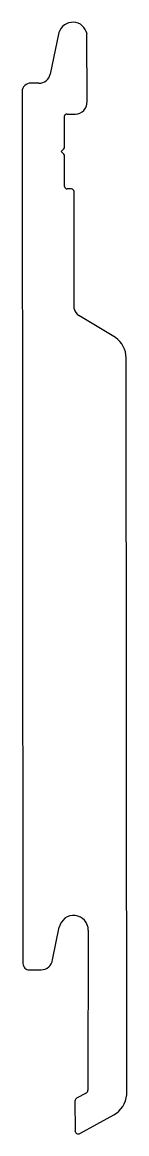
# Model space of a CAD drawing. Extents: x -17 to 0, y -6 to 172.
import ezdxf

# ---------------------------------------------------------------- set-up
doc = ezdxf.new("R2010")
doc.units = 0
doc.layers.add('s005-#def-solid-edge', color=7, linetype='CONTINUOUS')

msp = doc.modelspace()

# ---------------------------------------------------------------- linework, layer by layer
at = {"layer": 's005-#def-solid-edge', "color": 254, "linetype": 'CONTINUOUS', "lineweight": 25, "true_color": 0xcccccc}
for p, q in [((-10.9, 170.03), (-12.29, 163.37)), ((-6.39, 159), (-6.4, 169.83)), ((-14.11, 161.94), (-15.4, 161.93)), ((-16.81, 160.59), (-16.68, 21.01)), ((-9.6, 157), (-8.27, 157)), ((-8.89, 145.01), (-9.57, 145.01)), ((-8.44, 125.83), (-8.46, 144.59)), ((-1.84, 121.22), (-7.71, 124.75)), ((0, 0), (-0.1, 117.96)), ((-11.91, 21.62), (-10.84, 26.83)), ((-6.19, 26.36), (-6.25, 0.72)), ((-15.64, 20.01), (-13.78, 20.01)), ((-6.51, 0.28), (-8.06, -0.57)), ((-8.33, -1), (-8.32, -5.74)), ((-7.55, -6.18), (-2.11, -3.22))]:
    msp.add_line(p, q, dxfattribs=at)
msp.add_lwpolyline([(-10.02, 145.41), (-10.03, 150.4), (-10.1, 150.58), (-10.55, 151), (-10.1, 151.43), (-10.03, 151.6), (-10.03, 156.59)], dxfattribs=at)
for centre, radius, start, end in [((-8.67, 169.38), 2.32, 87.5131, 163.7636), ((-8.67, 169.38), 2.32, 11.2626, 87.5131), ((-15.46, 160.59), 1.35, 87.5196, 133.7598), ((-14.11, 163.8), 1.86, -90, -13.2301), ((-15.46, 160.59), 1.35, 133.7598, 180), ((-8.27, 158.88), 1.88, -43.22, 3.5599), ((-9.6, 156.56), 0.438, 90, 176.5701), ((-8.27, 158.88), 1.88, -90, -43.22), ((-9.57, 145.46), 0.451, -174.2888, -90), ((-8.89, 144.58), 0.429, 2.3213, 90), ((-6.91, 126.08), 1.55, -170.9188, -121.0171), ((-4.03, 117.96), 3.92, 0, 56.0381), ((-8.54, 26.36), 2.35, 84.1683, 168.4524), ((-8.54, 26.36), 2.35, -0.1158, 84.1683), ((-13.78, 21.9), 1.89, -90, -8.7026), ((-15.68, 21.01), 1, -179.9485, -133.7602), ((-15.68, 21.01), 1, -133.7602, -87.5719), ((-6.75, 0.73), 0.508, -61.3941, -1.3483), ((-4.06, 0.35), 4.07, -61.446, -4.9803), ((-7.82, -1.01), 0.505, 118.6059, 179.1233), ((-7.8, -5.72), 0.527, -177.0471, -119.2465), ((-7.8, -5.72), 0.527, -119.2465, -61.446)]:
    msp.add_arc(centre, radius, start, end, dxfattribs=at)

doc.saveas('drawing.dxf')
